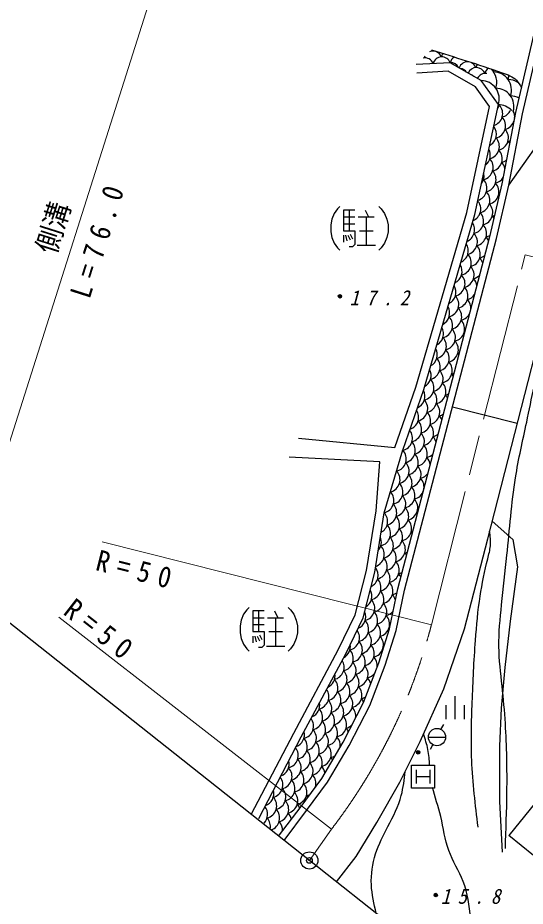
# Model space of a CAD drawing. Units: millimetres, scale not verified. Extents: x 40000 to 680000, y 20000 to 380000.
# Drawn here: x 90469 to 134754, y 243012 to 320474 of the extents above; entities that cross this region are included whole.
import ezdxf
from ezdxf.enums import TextEntityAlignment as Align

# ---------------------------------------------------------------- set-up
doc = ezdxf.new("R2010")
doc.units = ezdxf.units.MM
doc.header["$LTSCALE"] = 1000
doc.header["$PDMODE"] = 32
doc.header["$PDSIZE"] = 500
doc.linetypes.add('CHAIN', pattern=[18.5, 12, -1.5, 3.5, -1.5])
for name, color, linetype, lineweight in [('M-BGD', 7, 'Continuous', 25), ('M-BMK', 2, 'CHAIN', 13), ('M-BMK-SRVR', 3, 'Continuous', 25), ('M-STR-HTXT', 7, 'Continuous', 13), ('M-STR-STRC', 7, 'Continuous', 25)]:
    doc.layers.add(name, color=color, linetype=linetype, lineweight=lineweight)
doc.layers.add('M-OTRS', color=6, linetype='Continuous')
doc.styles.add('ＭＳ ゴシック', font='')
doc.styles.get('ＭＳ ゴシック').set_extended_font_data('MS Gothic')

msp = doc.modelspace()

# ---------------------------------------------------------------- linework, layer by layer
at = {"layer": 'M-BGD'}
for p, q in [((119380, 303712), (119380, 301912)), ((120780, 303712), (121080, 303112)), ((118880, 303112), (119880, 303112)), ((120180, 303112), (121580, 303112)), ((120880, 303112), (120880, 300612)), ((118880, 302512), (119880, 302512)), ((118880, 301512), (118880, 300912)), ((119080, 301512), (119180, 301012)), ((119280, 301512), (119480, 301112)), ((119480, 301612), (119680, 301212)), ((120280, 301912), (121480, 301912)), ((121680, 300612), (120080, 300612)), ((134059, 285105), (128397, 286536)), ((110970, 268163), (111970, 268163)), ((111470, 268763), (111470, 266963)), ((112270, 268163), (113670, 268163)), ((112870, 268763), (113170, 268163)), ((112970, 268163), (112970, 265663)), ((110970, 267563), (111970, 267563)), ((110970, 266563), (110970, 265963)), ((111170, 266563), (111270, 266063)), ((111370, 266563), (111570, 266163)), ((111570, 266663), (111770, 266263)), ((112370, 266963), (113570, 266963)), ((113770, 265663), (112170, 265663)), ((128622, 261333), (128622, 259333)), ((127822, 260533), (127822, 259333)), ((129422, 260533), (129422, 259333)), ((127401, 258421), (127636, 258863)), ((126300, 257759), (127800, 257759)), ((126686, 257103), (126444, 256665)), ((139121, 256369), (133313, 249169)), ((140412, 243443), (133313, 249169))]:
    msp.add_line(p, q, dxfattribs=at)
for points in [[(131654, 301379), (132733, 306007), (133926, 312222), (135833, 320330)], [(132238, 301243), (133320, 305882), (134513, 312097), (136417, 320193)], [(133320, 305882), (137180, 311340), (139714, 313847), (142379, 316044), (145145, 317915), (147598, 319300)], [(124072, 282763), (125891, 288055), (130354, 303330), (132406, 312903), (130912, 314994), (128200, 316552), (125242, 316387)], [(114974, 283825), (123382, 283001), (125195, 288276), (129646, 303509), (131624, 312741), (130410, 314440), (128024, 315811), (125283, 315658)], [(118282, 245132), (120003, 247336), (121817, 250299), (123804, 253821), (125582, 257370), (127640, 261973), (129453, 267203), (131475, 275042), (139128, 304848), (140700, 306352)], [(118580, 304012), (118380, 303812), (118080, 303412), (117880, 302912), (117780, 302412), (117780, 301812), (117880, 301312), (118080, 300812), (118380, 300412), (118580, 300212)], [(119880, 303712), (118880, 303712), (118880, 301912), (119880, 301912), (119880, 300712), (119680, 300512), (119380, 300512)], [(121980, 304012), (122180, 303812), (122480, 303412), (122680, 302912), (122780, 302412), (122780, 301812), (122680, 301312), (122480, 300812), (122180, 300412), (121980, 300212)], [(113233, 249108), (115186, 251711), (116994, 254154), (118862, 257324), (120632, 260762), (121966, 264230), (122898, 267194), (123639, 270696), (131658, 301394)], [(113712, 248747), (115669, 251354), (117495, 253822), (119388, 257034), (121180, 260517), (122532, 264032), (123479, 267041), (124223, 270558), (132238, 301243)], [(111495, 250675), (115208, 257767), (119087, 265030), (120609, 268159), (121625, 272138), (122447, 277316), (124081, 282792)], [(110848, 251013), (114562, 258108), (118436, 265362), (119920, 268412), (120909, 272286), (121733, 277478), (122063, 281764), (114150, 282177)], [(131870, 276581), (133670, 274990), (134089, 272615), (133437, 267864), (132971, 263813), (132645, 260273), (132505, 256966), (132505, 252141), (132738, 247717)], [(110670, 269063), (110470, 268863), (110170, 268463), (109970, 267963), (109870, 267463), (109870, 266863), (109970, 266363), (110170, 265863), (110470, 265463), (110670, 265263)], [(114070, 269063), (114270, 268863), (114570, 268463), (114770, 267963), (114870, 267463), (114870, 266863), (114770, 266363), (114570, 265863), (114270, 265463), (114070, 265263)], [(111970, 268763), (110970, 268763), (110970, 266963), (111970, 266963), (111970, 265763), (111770, 265563), (111470, 265563)]]:
    msp.add_lwpolyline(points, dxfattribs=at)
for centre, radius in [((118580, 296191), 150), ((118580, 296191), 90), ((118580, 296191), 30), ((127050, 257759), 750), ((126943, 243989), 150), ((126943, 243989), 90), ((126943, 243989), 30)]:
    msp.add_circle(centre, radius, dxfattribs=at)
for centre, radius, start, end in [((125994, 316205), 774, 19.95996, 101.89636), ((126703, 316796), 774, 154.70056, 166.39966), ((126703, 316796), 774, 19.95996, 113.59546), ((127473, 316288), 774, 19.95996, 166.39966), ((128182, 316878), 774, 142.15674, 166.39966), ((128952, 316370), 774, 120.5437, 166.39966), ((128243, 315779), 774, 27.06812, 93.17981), ((129722, 315861), 774, 81.53345, 162.03088), ((130492, 315353), 774, 19.95996, 157.7312), ((129722, 315861), 774, 19.95996, 62.91602), ((131201, 315944), 774, 144.646, 166.39966), ((131971, 315435), 774, 123.62585, 166.39966), ((129013, 315271), 774, 35.91821, 84.32983), ((129783, 314763), 774, 50.53125, 69.71667), ((131262, 314845), 774, 78.63257, 153.47449), ((130689, 314835), 1586, 341.43469, 47.95264), ((130476, 316262), 1586, 341.43469, 347.27014), ((131970, 314171), 1586, 341.43469, 89.65405), ((131757, 315598), 1586, 341.43469, 353.87891), ((130902, 313408), 1586, 341.43469, 89.65405), ((133251, 313507), 1586, 56.92224, 89.65405), ((132183, 312744), 1586, 344.43347, 89.65405), ((133464, 312080), 1586, 61.74048, 89.65405), ((131692, 312130), 1095, 287.20508, 41.44312), ((131440, 313194), 1095, 324.5271, 342.65125), ((132396, 311317), 1586, 42.09009, 89.65405), ((132486, 312882), 1095, 283.50183, 335.1698), ((132738, 311818), 1095, 354.4126, 27.1488), ((131944, 311066), 1095, 283.50183, 43.26904), ((132738, 311818), 1095, 283.50183, 343.85986), ((131150, 310314), 1095, 296.63965, 39.17078), ((132196, 310002), 1095, 283.50183, 43.26904), ((131402, 309250), 1095, 283.50183, 43.26904), ((132990, 310754), 1095, 283.50183, 295.05969), ((132448, 308938), 1095, 29.66724, 43.26904), ((130608, 308498), 1095, 307.55005, 28.2605), ((131654, 308186), 1095, 283.50183, 43.26904), ((130860, 307434), 1095, 283.50183, 43.26904), ((132448, 308938), 1095, 283.50183, 308.60522), ((131906, 307122), 1095, 10.16418, 43.26904), ((130066, 306682), 1095, 321.85059, 13.95984), ((131112, 306370), 1095, 283.50183, 43.26904), ((130318, 305618), 1095, 285.92981, 43.26904), ((131364, 305306), 1095, 283.50183, 43.26904), ((131906, 307122), 1095, 283.50183, 328.10828), ((130570, 304554), 1095, 283.50183, 43.26904), ((129777, 303803), 1095, 292.56506, 40.59131), ((131616, 304242), 1095, 38.03101, 43.26904), ((130822, 303491), 1095, 283.50183, 43.26904), ((130029, 302739), 1095, 283.50183, 43.26904), ((131616, 304242), 1095, 283.50183, 295.72388), ((131074, 302427), 1095, 29.77185, 43.26904), ((129235, 301987), 1095, 293.29517, 34.12964), ((130281, 301675), 1095, 283.50183, 43.26904), ((129487, 300923), 1095, 283.50183, 43.26904), ((131074, 302427), 1095, 283.50183, 303.98303), ((130533, 300611), 1095, 20.96326, 43.26904), ((128693, 300171), 1095, 294.03296, 33.39172), ((129739, 299859), 1095, 283.50183, 43.26904), ((128945, 299107), 1095, 283.50183, 43.26904), ((130533, 300611), 1095, 283.50183, 309.75818), ((129991, 298795), 1095, 14.58606, 43.26904), ((128151, 298355), 1095, 294.77905, 32.64575), ((129197, 298043), 1095, 283.50183, 43.26904), ((128403, 297291), 1095, 283.50183, 43.26904), ((129991, 298795), 1095, 283.50183, 316.13538), ((129449, 296979), 1095, 6.55859, 43.26904), ((127609, 296539), 1095, 295.53357, 31.89111), ((128655, 296227), 1095, 283.50183, 43.26904), ((127861, 295475), 1095, 283.50183, 43.26904), ((129449, 296979), 1095, 283.50183, 324.16284), ((128907, 295163), 1095, 352.62732, 43.26904), ((127067, 294723), 1095, 296.29712, 31.12756), ((128113, 294411), 1095, 283.50183, 43.26904), ((127319, 293659), 1095, 283.50183, 43.26904), ((128907, 295163), 1095, 283.50183, 338.09412), ((128365, 293347), 1095, 283.50183, 43.26904), ((126526, 292908), 1095, 297.07031, 30.35449), ((127571, 292596), 1095, 283.50183, 43.26904), ((126778, 291844), 1095, 283.50183, 43.26904), ((127824, 291532), 1095, 283.50183, 43.26904), ((125984, 291092), 1095, 297.85327, 29.57153), ((127030, 290780), 1095, 283.50183, 43.26904), ((128617, 292283), 1095, 283.50183, 291.05566), ((126236, 290028), 1095, 283.50183, 43.26904), ((128076, 290468), 1095, 35.3374, 43.26904), ((125442, 289276), 1095, 298.64685, 28.77795), ((126488, 288964), 1095, 283.50183, 43.26904), ((127282, 289716), 1095, 283.50183, 43.26904), ((125694, 288212), 1095, 283.50183, 43.26904), ((128076, 290468), 1095, 283.50183, 295.38403), ((127534, 288652), 1095, 30.71411, 43.26904), ((126740, 287900), 1095, 283.50183, 43.26904), ((124900, 287460), 1095, 293.80432, 28.25488), ((125946, 287148), 1095, 283.50183, 43.26904), ((127534, 288652), 1095, 283.50183, 300.00732), ((126992, 286836), 1095, 25.68787, 43.26904), ((125152, 286396), 1095, 283.50183, 43.26904), ((126198, 286084), 1095, 283.50183, 43.26904), ((124358, 285644), 1095, 288.47485, 33.58423), ((125404, 285332), 1095, 283.50183, 43.26904), ((126992, 286836), 1095, 283.50183, 305.03357), ((124610, 284580), 1095, 283.50183, 43.26904), ((126450, 285020), 1095, 20.07593, 43.26904), ((123816, 283828), 1095, 283.50183, 38.55737), ((125656, 284268), 1095, 283.50183, 43.26904), ((124068, 282764), 1095, 283.50183, 43.26904), ((124862, 283516), 1095, 283.50183, 43.26904), ((126450, 285020), 1095, 283.50183, 310.64551), ((125908, 283204), 1095, 13.52185, 43.26904), ((123275, 282013), 1095, 283.50183, 43.26904), ((125114, 282452), 1095, 283.50183, 43.26904), ((124320, 281701), 1095, 283.50183, 43.26904), ((125908, 283204), 1095, 283.50183, 317.19971), ((125366, 281388), 1095, 5.09729, 43.26904), ((123527, 280949), 1095, 283.50183, 43.26904), ((124573, 280637), 1095, 283.50183, 43.26904), ((122733, 280197), 1095, 283.50183, 43.26904), ((123779, 279885), 1095, 283.50183, 43.26904), ((125366, 281388), 1095, 283.50183, 325.62415), ((122985, 279133), 1095, 283.50183, 43.26904), ((124825, 279573), 1095, 283.50183, 43.26904), ((122191, 278381), 1095, 283.50183, 43.26904), ((124031, 278821), 1095, 283.50183, 43.26904), ((123237, 278069), 1095, 283.50183, 43.26904), ((124283, 277757), 1095, 283.50183, 43.26904), ((121649, 276565), 1095, 298.69238, 43.26904), ((122443, 277317), 1095, 283.50183, 43.26904), ((123489, 277005), 1095, 283.50183, 43.26904), ((122695, 276253), 1095, 283.50183, 43.26904), ((123741, 275941), 1095, 283.50183, 43.26904), ((121901, 275501), 1095, 283.50183, 43.26904), ((122947, 275189), 1095, 283.50183, 43.26904), ((121107, 274749), 1095, 318.15796, 23.80347), ((122153, 274437), 1095, 283.50183, 43.26904), ((124535, 276693), 1095, 283.50183, 291.68726), ((123993, 274877), 1095, 34.66675, 43.26904), ((121359, 273685), 1095, 288.42017, 43.26904), ((123199, 274125), 1095, 283.50183, 43.26904), ((122405, 273373), 1095, 283.50183, 43.26904), ((123993, 274877), 1095, 283.50183, 296.05469), ((123451, 273061), 1095, 29.99146, 43.26904), ((121611, 272621), 1095, 283.50183, 43.26904), ((122657, 272309), 1095, 283.50183, 43.26904), ((120818, 271870), 1095, 296.48328, 37.39209), ((121863, 271557), 1095, 283.50183, 43.26904), ((123451, 273061), 1095, 283.50183, 300.72998), ((122909, 271245), 1095, 24.89172, 43.26904), ((121070, 270806), 1095, 283.50183, 43.26904), ((122116, 270493), 1095, 283.50183, 43.26904), ((120276, 270054), 1095, 301.95361, 29.40088), ((121322, 269742), 1095, 283.50183, 43.26904), ((122909, 271245), 1095, 283.50183, 307.12549), ((120528, 268990), 1095, 283.50183, 43.26904), ((122368, 269430), 1095, 14.37085, 43.26904), ((121574, 268678), 1095, 283.50183, 43.26904), ((119734, 268238), 1095, 292.63855, 23.31714), ((120780, 267926), 1095, 283.50183, 43.26904), ((121826, 267614), 1095, 283.50183, 43.26904), ((122368, 269430), 1095, 283.50183, 321.74084), ((119986, 267174), 1095, 283.50183, 43.26904), ((121032, 266862), 1095, 283.50183, 43.26904), ((119192, 266422), 1095, 283.50183, 36.05676), ((120238, 266110), 1095, 283.50183, 43.26904), ((121284, 265798), 1095, 283.50183, 43.26904), ((118398, 265670), 1095, 297.97314, 8.87891), ((119444, 265358), 1095, 283.50183, 43.26904), ((120490, 265046), 1095, 283.50183, 43.26904), ((118650, 264606), 1095, 283.50183, 43.26904), ((119696, 264294), 1095, 283.50183, 43.26904), ((117856, 263854), 1095, 283.50183, 32.87158), ((118902, 263542), 1095, 283.50183, 43.26904), ((120742, 263982), 1095, 354.93359, 43.26904), ((118108, 262790), 1095, 283.50183, 43.26904), ((119948, 263230), 1095, 283.50183, 43.26904), ((117062, 263102), 1095, 295.1261, 8.66138), ((117315, 262039), 1095, 283.50183, 43.26904), ((119154, 262478), 1095, 283.50183, 43.26904), ((120742, 263982), 1095, 283.50183, 322.98181), ((120200, 262166), 1095, 13.0824, 43.26904), ((116521, 261287), 1095, 283.50183, 34.73828), ((118360, 261726), 1095, 283.50183, 43.26904), ((119406, 261414), 1095, 283.50183, 43.26904), ((117567, 260975), 1095, 283.50183, 43.26904), ((118612, 260662), 1095, 283.50183, 43.26904), ((120200, 262166), 1095, 283.50183, 304.83301), ((119658, 260350), 1095, 24.9895, 43.26904), ((115727, 260535), 1095, 292.45703, 11.33032), ((116773, 260223), 1095, 283.50183, 43.26904), ((117819, 259911), 1095, 283.50183, 43.26904), ((118865, 259598), 1095, 351.25781, 43.26904), ((115979, 259471), 1095, 283.50183, 43.26904), ((117025, 259159), 1095, 283.50183, 43.26904), ((118071, 258847), 1095, 283.50183, 43.26904), ((115185, 258719), 1095, 283.50183, 36.57434), ((116231, 258407), 1095, 283.50183, 43.26904), ((117277, 258095), 1095, 283.50183, 43.26904), ((118865, 259598), 1095, 283.50183, 314.28491), ((114391, 257967), 1095, 290.53821, 13.85608), ((115437, 257655), 1095, 283.50183, 43.26904), ((116483, 257343), 1095, 283.50183, 43.26904), ((118323, 257783), 1095, 23.74023, 43.26904), ((114643, 256903), 1095, 283.50183, 43.26904), ((115689, 256591), 1095, 283.50183, 43.26904), ((117529, 257031), 1095, 353.5686, 43.26904), ((113849, 256151), 1095, 283.50183, 37.87964), ((114895, 255839), 1095, 283.50183, 43.26904), ((116735, 256279), 1095, 283.50183, 43.26904), ((113055, 255399), 1095, 289.95007, 14.78528), ((114101, 255087), 1095, 283.50183, 43.26904), ((115941, 255527), 1095, 283.50183, 43.26904), ((117529, 257031), 1095, 283.50183, 305.3949), ((116987, 255215), 1095, 29.66541, 43.26904), ((113307, 254335), 1095, 283.50183, 43.26904), ((115147, 254775), 1095, 283.50183, 43.26904), ((116193, 254463), 1095, 8.85657, 43.26904), ((112514, 253584), 1095, 283.50183, 38.31226), ((114353, 254023), 1095, 283.50183, 43.26904), ((115399, 253711), 1095, 345.07739, 43.26904), ((113559, 253271), 1095, 283.50183, 43.26904), ((114605, 252959), 1095, 283.50183, 43.26904), ((111720, 252832), 1095, 289.36841, 15.36694), ((112766, 252520), 1095, 283.50183, 43.26904), ((113811, 252207), 1095, 283.50183, 43.26904), ((115399, 253711), 1095, 283.50183, 301.94006), ((114857, 251895), 1095, 33.52356, 43.26904), ((111972, 251768), 1095, 283.50183, 43.26904), ((113018, 251456), 1095, 283.50183, 43.26904), ((114064, 251143), 1095, 22.50745, 43.26904), ((111178, 251016), 1095, 315.80298, 38.74353), ((112224, 250704), 1095, 290.21558, 43.26904), ((113270, 250392), 1095, 10.52625, 43.26904), ((111430, 249952), 1095, 349.93994, 43.26904), ((112476, 249640), 1095, 355.51807, 43.26904)]:
    msp.add_arc(centre, radius, start, end, dxfattribs=at)
for points, knots in [([(126568, 317674), (128585, 317047), (130602, 316421), (132733, 315686), (133201, 315524), (133674, 315357), (133992, 315023), (134170, 314835), (134299, 314596), (134428, 314356)], [0, 0, 0, 0, 1, 1, 1, 2, 2, 2, 3, 3, 3, 3]), ([(133018, 248043), (133078, 249688), (133138, 251333), (133157, 252979), (133180, 254968), (133143, 256958), (133018, 258941), (132949, 260029), (132853, 261114), (132738, 262201), (132616, 263351), (132474, 264501), (132459, 265653), (132441, 266864), (132565, 268077), (132692, 269286), (132845, 270732), (133014, 272172), (133157, 273617), (133395, 275873), (133549, 278140), (133903, 280376), (134166, 282001), (134535, 283608), (134881, 285220), (135317, 287276), (135713, 289340), (136231, 291374), (136696, 293202), (137241, 295009), (137768, 296823), (138092, 298100), (138350, 299375), (138793, 300688), (139118, 301654), (139544, 302640), (139351, 303576), (139289, 303880), (139161, 304178), (139033, 304477)], [0, 0, 0, 0, 1, 1, 1, 2, 2, 2, 3, 3, 3, 4, 4, 4, 5, 5, 5, 6, 6, 6, 7, 7, 7, 8, 8, 8, 9, 9, 9, 10, 10, 10, 11, 11, 11, 12, 12, 12, 13, 13, 13, 13]), ([(130642, 249914), (130403, 251852), (130163, 253790), (130084, 255735), (130015, 257424), (130066, 259120), (130130, 260812), (130198, 262606), (130279, 264397), (130410, 266188), (130506, 267481), (130621, 268775), (130829, 270053), (130993, 271147), (131202, 272232), (131481, 273313), (131576, 273684), (131680, 274055), (131714, 274431), (131751, 274855), (131700, 275285), (131648, 275716)], [0, 0, 0, 0, 1, 1, 1, 2, 2, 2, 3, 3, 3, 4, 4, 4, 5, 5, 5, 6, 6, 6, 7, 7, 7, 7]), ([(126410, 255303), (126380, 255761), (126351, 256220), (126265, 256667), (126176, 257129), (126026, 257579), (125877, 258029)], [0, 0, 0, 0, 1, 1, 1, 2, 2, 2, 2]), ([(121758, 242383), (121563, 243211), (121368, 244039), (121328, 244884), (121285, 245792), (121420, 246719), (121701, 247585), (121969, 248413), (122370, 249184), (122772, 249960), (123226, 250837), (123681, 251721), (123936, 252662), (124121, 253345), (124201, 254058), (124280, 254772)], [0, 0, 0, 0, 1, 1, 1, 2, 2, 2, 3, 3, 3, 4, 4, 4, 5, 5, 5, 5]), ([(129991, 241950), (129858, 243049), (129726, 244149), (129338, 245164), (128986, 246086), (128423, 246939), (128081, 247865), (127729, 248816), (127610, 249846), (127382, 250845), (127170, 251697), (126875, 252529), (126672, 253377)], [0, 0, 0, 0, 1, 1, 1, 2, 2, 2, 3, 3, 3, 4, 4, 4, 4])]:
    msp.add_open_spline(points, degree=3, knots=knots, dxfattribs=at)
at = {"layer": 'M-BMK'}
for p, q in [((126565, 267545), (134754, 299812)), ((115919, 247002), (117845, 249730))]:
    msp.add_line(p, q, dxfattribs=at)
msp.add_arc((78189, 280183), 50000, 322.47827, 345.35913, dxfattribs=at)
at = {"layer": 'M-BMK-SRVR'}
msp.add_lwpolyline([(130753, 235267), (115919, 247002), (82880, 273138)], dxfattribs=at)
for radius in [750, 30]:
    msp.add_circle((115919, 247002), radius, dxfattribs=at)
at = {"layer": 'M-OTRS'}
msp.add_point((115919, 247002), dxfattribs=at)
at = {"layer": 'M-STR-HTXT'}
for p, q in [((85737, 270878), (104620, 330297)), ((126565, 267545), (97842, 274787)), ((94068, 268211), (117845, 249730))]:
    msp.add_line(p, q, dxfattribs=at)
msp.add_lwpolyline([(168768, 316669), (158986, 293662), (134754, 299812)], dxfattribs=at)
at = {"layer": 'M-STR-STRC'}
for p, q in [((125241, 254910), (125241, 253710)), ((126441, 254910), (126441, 253710)), ((125241, 254310), (126441, 254310))]:
    msp.add_line(p, q, dxfattribs=at)
msp.add_lwpolyline([(124841, 253310), (124841, 255310), (126841, 255310), (126841, 253310)], close=True, dxfattribs=at)
for radius in [150, 90, 30]:
    msp.add_circle((125412, 256432), radius, dxfattribs=at)

# ---------------------------------------------------------------- texts
at = {"layer": 'M-BGD', "char_height": 1320, "attachment_point": 7, "style": 'ＭＳ ゴシック'}
for s, insert in [('\\T1.8;\\W0.9;\\Q15;17.2', (119428, 295383)), ('\\T1.8;\\W0.9;\\Q15;15.8', (127387, 243199))]:
    msp.add_mtext(s, dxfattribs=dict(at, insert=insert))
at = {"layer": 'M-STR-HTXT', "style": 'ＭＳ ゴシック', "width": 0.9}
msp.add_text('側溝', height=1833, rotation=72.4, dxfattribs=at).set_placement((94272, 299596), align=Align.BOTTOM_LEFT)
at = {"layer": 'M-STR-HTXT', "char_height": 1833, "attachment_point": 7, "style": 'ＭＳ ゴシック'}
for s, insert, rotation in [('\\T1.59;\\W0.9;L=76.0', (96756, 295871), 72.4), ('\\T1.64;\\W0.9;R=50', (97159, 272311), 345.8), ('\\T1.64;\\W0.9;R=50', (94322, 268507), 322.1)]:
    msp.add_mtext(s, dxfattribs=dict(at, insert=insert, rotation=rotation))

doc.saveas('drawing.dxf')
